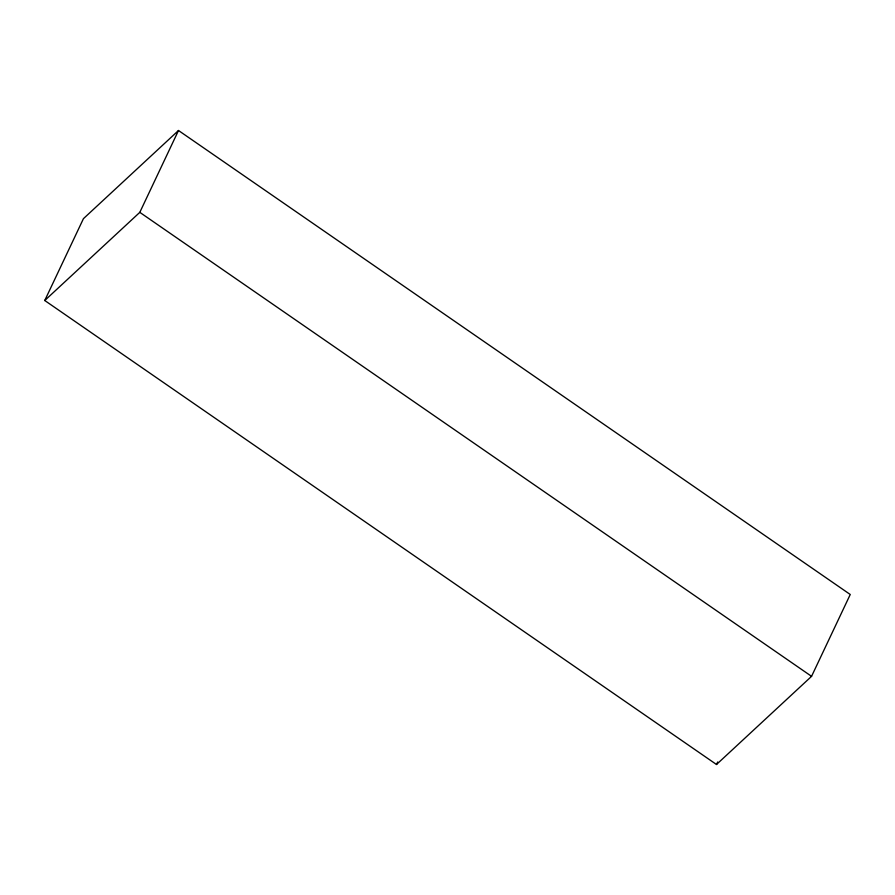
<?xml version="1.0" encoding="UTF-8"?>
<svg xmlns="http://www.w3.org/2000/svg" width="895" height="895" viewBox="0 0 895 895"><rect width="100%" height="100%" fill="white"/><g stroke="black" fill="none" stroke-linecap="round" stroke-linejoin="round"><path stroke-width="1.34" d="M44.75 300.507L83.436 218.66L178.497 130.502L850.25 594.493L811.564 676.34L716.503 764.498L44.75 300.507L139.81 212.35L178.497 130.502M716.503 764.498L717.7 761.981M139.81 212.35L811.564 676.34"/></g></svg>
